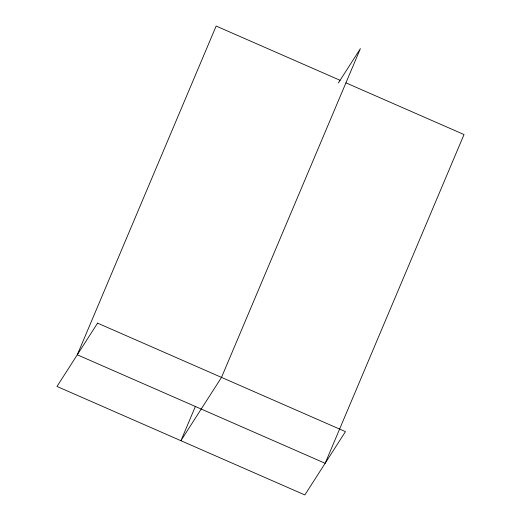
<?xml version="1.0" encoding="UTF-8"?>
<svg xmlns="http://www.w3.org/2000/svg" width="521" height="521" viewBox="0 0 521 521"><rect width="100%" height="100%" fill="white"/><g stroke="black" fill="none" stroke-linecap="round" stroke-linejoin="round"><path stroke-width="0.78" d="M195.466 406.256L180.917 440.701L221.51 377.386L360.382 48.642L338.357 82.995M340.083 80.299L216.15 26.05L77.284 354.794L325.15 463.293L464.016 134.548L346.022 82.898M97.577 323.137L56.984 386.452L304.85 494.95L345.449 431.635L97.577 323.137"/></g></svg>
